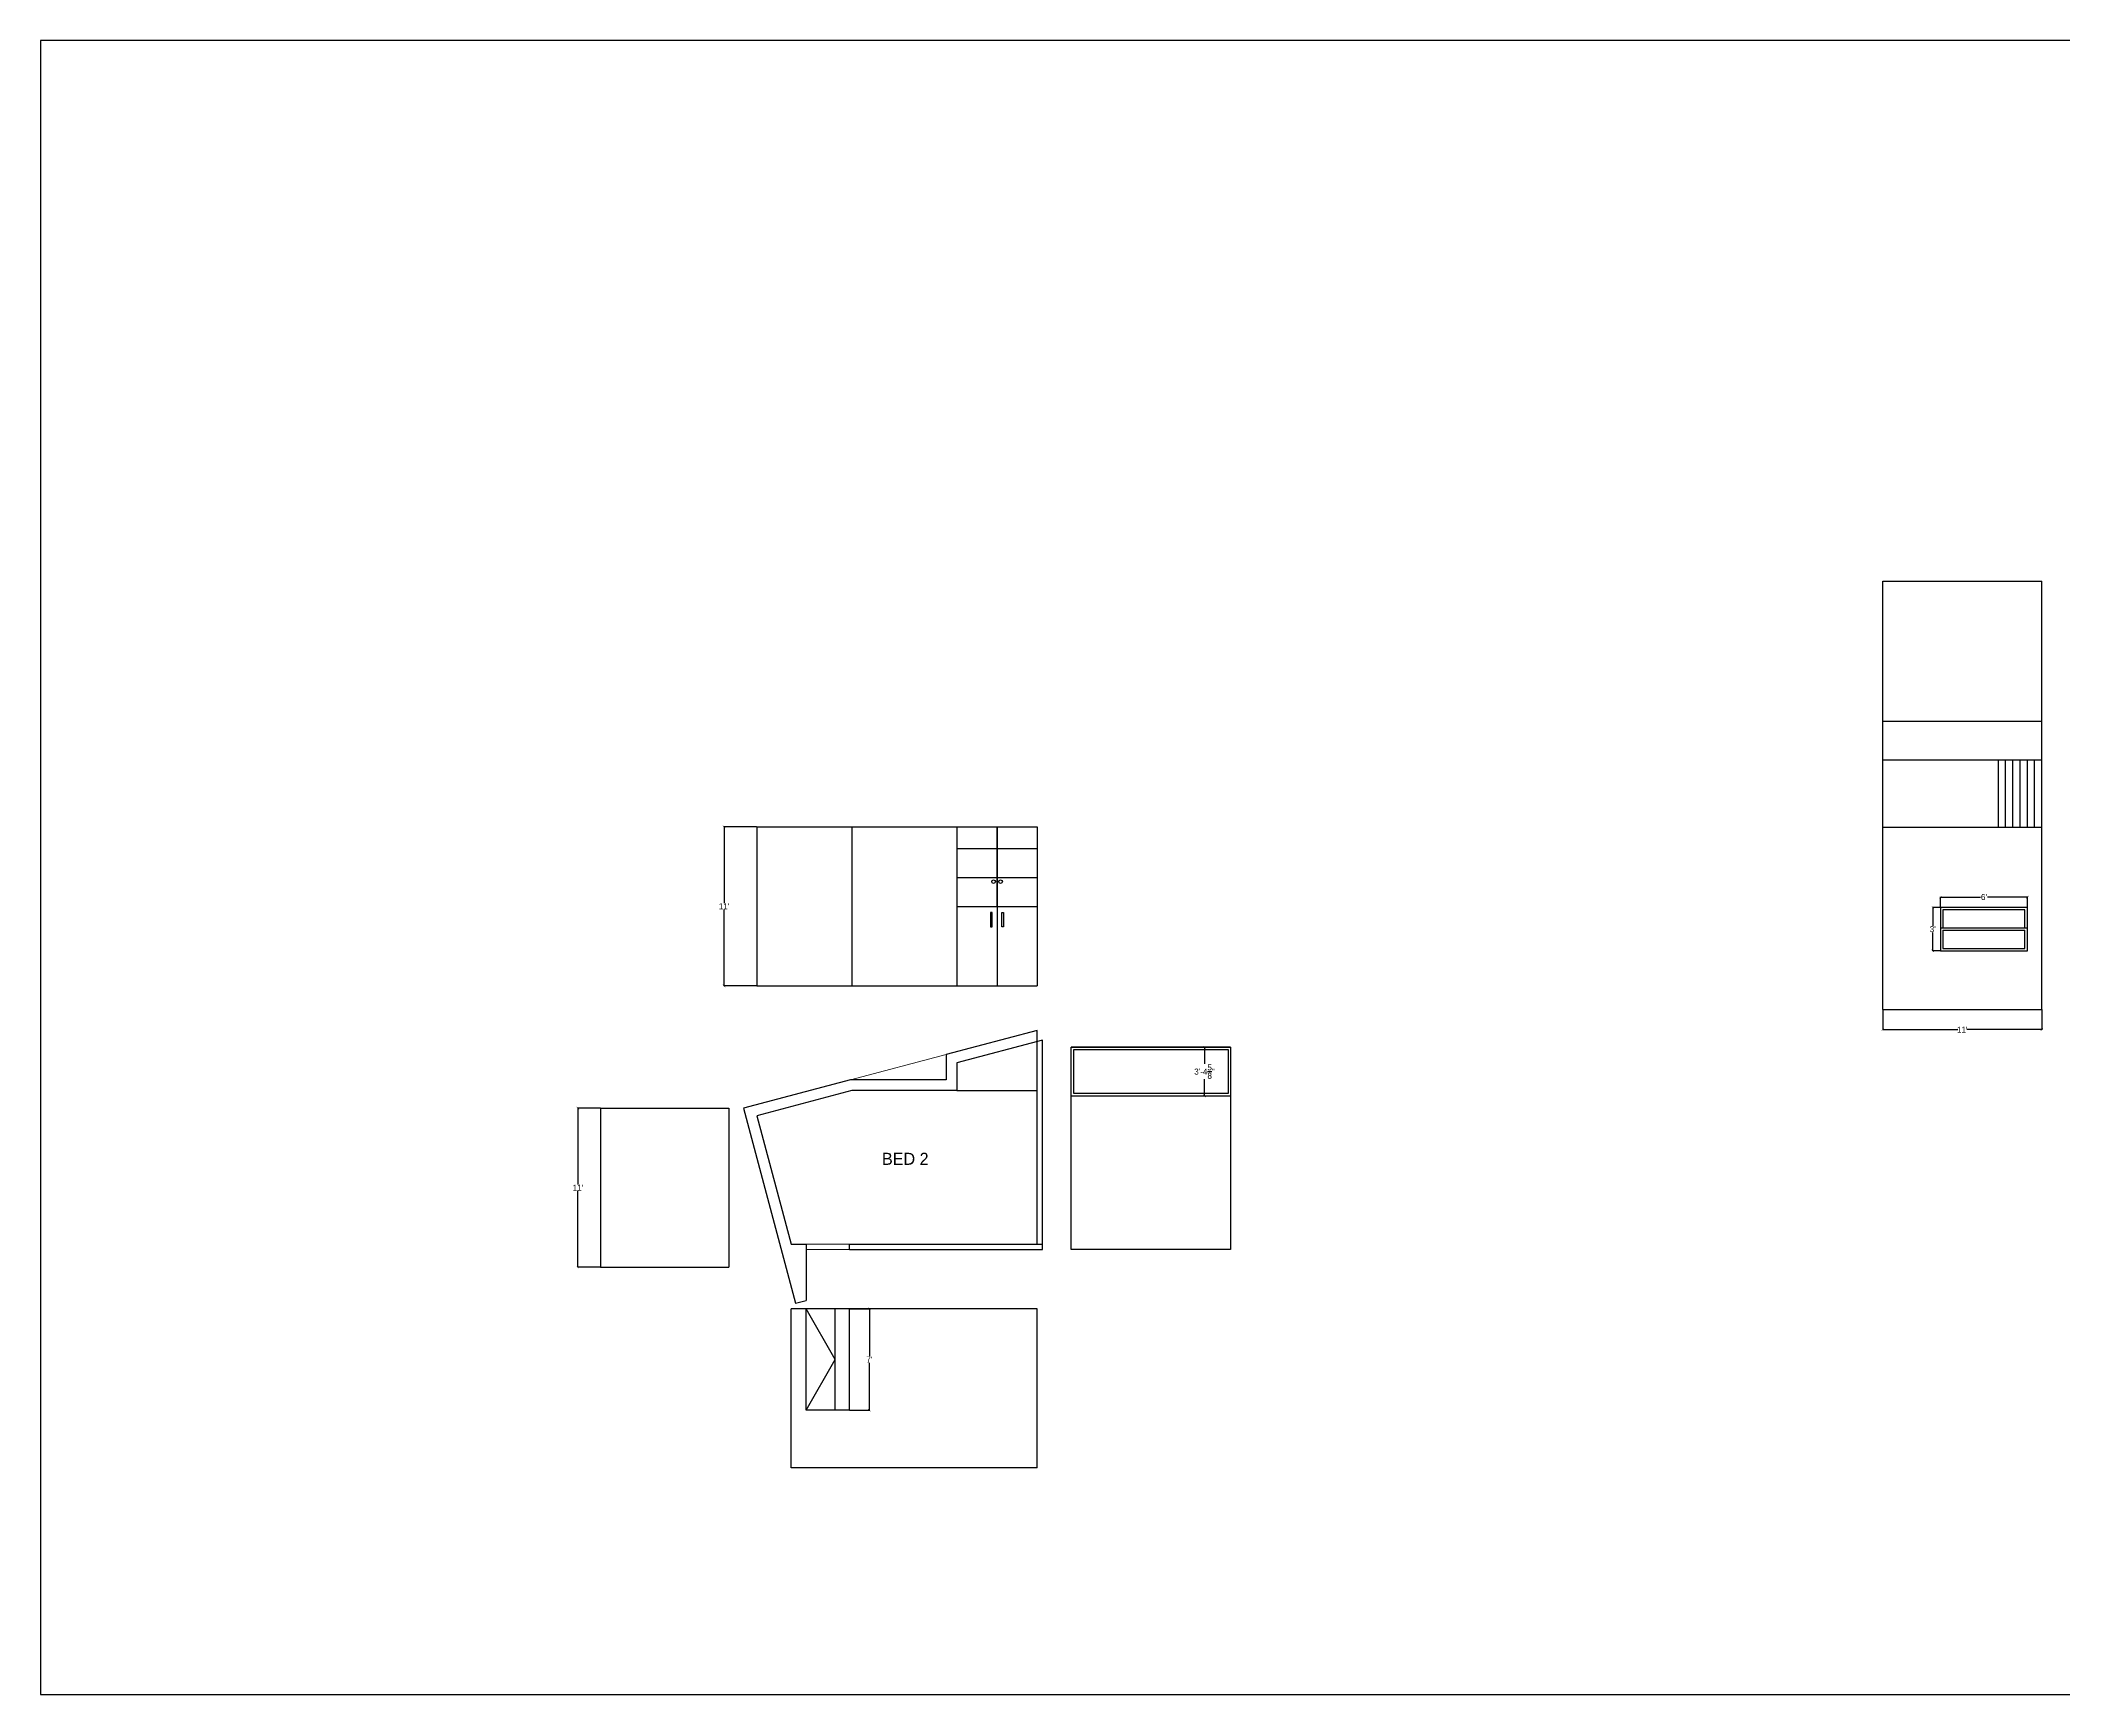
# Model space of a CAD drawing. Header units: inches. Extents: x -21847 to -712, y -8920 to 1030.
# Drawn here: x -12756 to -11077, y -1748 to -376 of the extents above; entities that cross this region are included whole.
import ezdxf

# ---------------------------------------------------------------- set-up
doc = ezdxf.new("R2010")
doc.units = ezdxf.units.IN
doc.header["$LTSCALE"] = 0.005
doc.header["$MEASUREMENT"] = 0
doc.header["$PDMODE"] = 67
doc.header["$PDSIZE"] = -1
doc.layers.add('3DJORDAN', color=100, linetype='Continuous', lineweight=13)
doc.layers.add('DIMENIONS-1', color=7, linetype='Continuous')
doc.layers.add('TEXT-1', color=3, linetype='Continuous')
doc.styles.add('COMIC SANS MS', font='comic.ttf', dxfattribs={"height": 5})
doc.dimstyles.new('COMIC SANS MS', dxfattribs={"dimtxt": 5, "dimasz": 2, "dimexe": 0.18, "dimexo": 0.0625, "dimgap": 0.09, "dimtad": 0, "dimtih": 1, "dimtoh": 1, "dimdec": 3, "dimzin": 0, "dimdsep": 46, "dimlunit": 4, "dimtxsty": 'COMIC SANS MS', "dimblk": 'ARCHTICK', "dimcen": 0.09, "dimclrd": 13, "dimclre": 13, "dimclrt": 3, "dimadec": 0, "dimazin": 0, "dimtfac": 1, "dimtdec": 3, "dimtofl": 0, "dimtmove": 0, "dimatfit": 3, "dimfxl": 1, "dimtolj": 1, "dimtzin": 0, "dimarcsym": 0})

# ---------------------------------------------------------------- blocks, each defined once
blk = doc.blocks.new('_ArchTick')
at = {"color": 0, "linetype": 'ByBlock', "const_width": 0.15}
blk.add_lwpolyline([(-0.5, -0.5), (0.5, 0.5)], dxfattribs=at)
blk = doc.blocks.new('*D94')
at = {"layer": 'Defpoints', "color": 0, "transparency": 16777216}
for p in [(-11107.5, -1086.8), (-11179.5, -1095.4), (-11107.5, -1095.4)]:
    blk.add_point(p, dxfattribs=at)
at = {"layer": 'DIMENIONS-1', "color": 13, "lineweight": -2, "transparency": 16777216}
for p, q in [((-11179.5, -1095.3), (-11179.5, -1086.6)), ((-11179.5, -1086.8), (-11146.3, -1086.8)), ((-11107.5, -1086.8), (-11140.7, -1086.8)), ((-11107.5, -1095.3), (-11107.5, -1086.6))]:
    blk.add_line(p, q, dxfattribs=at)
at = {"layer": 'DIMENIONS-1', "color": 13, "lineweight": -2, "transparency": 16777216, "xscale": 2, "yscale": 2, "zscale": 2, "rotation": 180}
blk.add_blockref('_ArchTick', (-11179.5, -1086.8), dxfattribs=at)
at = {"layer": 'DIMENIONS-1', "color": 13, "lineweight": -2, "transparency": 16777216, "xscale": 2, "yscale": 2, "zscale": 2}
blk.add_blockref('_ArchTick', (-11107.5, -1086.8), dxfattribs=at)
at = {"layer": 'DIMENIONS-1', "color": 3, "transparency": 16777216, "insert": (-11143.5, -1086.8), "char_height": 5, "attachment_point": 5, "style": 'COMIC SANS MS'}
blk.add_mtext("\\A1;6'", dxfattribs=at)
blk = doc.blocks.new('*D95')
at = {"layer": 'Defpoints', "color": 0, "transparency": 16777216}
for p in [(-11186, -1095.4), (-11179.5, -1095.4), (-11179.5, -1131.4)]:
    blk.add_point(p, dxfattribs=at)
at = {"layer": 'DIMENIONS-1', "color": 13, "lineweight": -2, "transparency": 16777216}
for p, q in [((-11179.6, -1095.4), (-11186.2, -1095.4)), ((-11186, -1095.4), (-11186, -1110.6)), ((-11186, -1131.4), (-11186, -1116.1)), ((-11179.6, -1131.4), (-11186.2, -1131.4))]:
    blk.add_line(p, q, dxfattribs=at)
at = {"layer": 'DIMENIONS-1', "color": 13, "lineweight": -2, "transparency": 16777216, "xscale": 2, "yscale": 2, "zscale": 2}
for p, rotation in [((-11186, -1095.4), 90), ((-11186, -1131.4), 270)]:
    blk.add_blockref('_ArchTick', p, dxfattribs=dict(at, rotation=rotation))
at = {"layer": 'DIMENIONS-1', "color": 3, "transparency": 16777216, "insert": (-11186, -1113.4), "char_height": 5, "attachment_point": 5, "style": 'COMIC SANS MS'}
blk.add_mtext("\\A1;3'", dxfattribs=at)
blk = doc.blocks.new('*D96')
at = {"layer": 'Defpoints', "color": 0, "transparency": 16777216}
for p in [(-11227.5, -1180), (-11095.5, -1180), (-11095.5, -1196.8)]:
    blk.add_point(p, dxfattribs=at)
at = {"layer": 'DIMENIONS-1', "color": 13, "lineweight": -2, "transparency": 16777216}
for p, q in [((-11227.5, -1180.1), (-11227.5, -1197)), ((-11095.5, -1180.1), (-11095.5, -1197)), ((-11227.5, -1196.8), (-11165.2, -1196.8)), ((-11095.5, -1196.8), (-11157.8, -1196.8))]:
    blk.add_line(p, q, dxfattribs=at)
at = {"layer": 'DIMENIONS-1', "color": 13, "lineweight": -2, "transparency": 16777216, "xscale": 2, "yscale": 2, "zscale": 2, "rotation": 180}
blk.add_blockref('_ArchTick', (-11227.5, -1196.8), dxfattribs=at)
at = {"layer": 'DIMENIONS-1', "color": 13, "lineweight": -2, "transparency": 16777216, "xscale": 2, "yscale": 2, "zscale": 2}
blk.add_blockref('_ArchTick', (-11095.5, -1196.8), dxfattribs=at)
at = {"layer": 'DIMENIONS-1', "color": 3, "transparency": 16777216, "insert": (-11161.5, -1196.8), "char_height": 5, "attachment_point": 5, "style": 'COMIC SANS MS'}
blk.add_mtext("\\A1;11'", dxfattribs=at)
blk = doc.blocks.new('*D107')
at = {"layer": 'Defpoints', "color": 0, "transparency": 16777216}
for p in [(-12161.4, -1028.5), (-12188.5, -1160.5), (-12161.4, -1160.5)]:
    blk.add_point(p, dxfattribs=at)
at = {"layer": 'DIMENIONS-1', "color": 13, "lineweight": -2, "transparency": 16777216}
for p, q in [((-12161.5, -1028.5), (-12188.7, -1028.5)), ((-12188.5, -1028.5), (-12188.5, -1091.8)), ((-12188.5, -1160.5), (-12188.5, -1097.2)), ((-12161.5, -1160.5), (-12188.7, -1160.5))]:
    blk.add_line(p, q, dxfattribs=at)
at = {"layer": 'DIMENIONS-1', "color": 13, "lineweight": -2, "transparency": 16777216, "xscale": 2, "yscale": 2, "zscale": 2}
for p, rotation in [((-12188.5, -1028.5), 90), ((-12188.5, -1160.5), 270)]:
    blk.add_blockref('_ArchTick', p, dxfattribs=dict(at, rotation=rotation))
at = {"layer": 'DIMENIONS-1', "color": 3, "transparency": 16777216, "insert": (-12188.5, -1094.5), "char_height": 5, "attachment_point": 5, "style": 'COMIC SANS MS'}
blk.add_mtext("\\A1;11'", dxfattribs=at)
blk = doc.blocks.new('*D108')
at = {"layer": 'Defpoints', "color": 0, "transparency": 16777216}
for p in [(-12291, -1261.9), (-12309.7, -1393.9), (-12291, -1393.9)]:
    blk.add_point(p, dxfattribs=at)
at = {"layer": 'DIMENIONS-1', "color": 13, "lineweight": -2, "transparency": 16777216}
for p, q in [((-12291, -1261.9), (-12309.9, -1261.9)), ((-12309.7, -1261.9), (-12309.7, -1325.2)), ((-12309.7, -1393.9), (-12309.7, -1330.6)), ((-12291, -1393.9), (-12309.9, -1393.9))]:
    blk.add_line(p, q, dxfattribs=at)
at = {"layer": 'DIMENIONS-1', "color": 13, "lineweight": -2, "transparency": 16777216, "xscale": 2, "yscale": 2, "zscale": 2}
for p, rotation in [((-12309.7, -1261.9), 90), ((-12309.7, -1393.9), 270)]:
    blk.add_blockref('_ArchTick', p, dxfattribs=dict(at, rotation=rotation))
at = {"layer": 'DIMENIONS-1', "color": 3, "transparency": 16777216, "insert": (-12309.7, -1327.9), "char_height": 5, "attachment_point": 5, "style": 'COMIC SANS MS'}
blk.add_mtext("\\A1;11'", dxfattribs=at)
blk = doc.blocks.new('*D109')
at = {"layer": 'Defpoints', "color": 0, "transparency": 16777216}
for p in [(-12084.5, -1428.5), (-12068, -1428.5), (-12084.5, -1512.5)]:
    blk.add_point(p, dxfattribs=at)
at = {"layer": 'DIMENIONS-1', "color": 13, "lineweight": -2, "transparency": 16777216}
for p, q in [((-12084.4, -1428.5), (-12067.8, -1428.5)), ((-12068, -1428.5), (-12068, -1467.7)), ((-12068, -1512.5), (-12068, -1473.3)), ((-12084.4, -1512.5), (-12067.8, -1512.5))]:
    blk.add_line(p, q, dxfattribs=at)
at = {"layer": 'DIMENIONS-1', "color": 13, "lineweight": -2, "transparency": 16777216, "xscale": 2, "yscale": 2, "zscale": 2}
for p, rotation in [((-12068, -1428.5), 90), ((-12068, -1512.5), 270)]:
    blk.add_blockref('_ArchTick', p, dxfattribs=dict(at, rotation=rotation))
at = {"layer": 'DIMENIONS-1', "color": 3, "transparency": 16777216, "insert": (-12068, -1470.5), "char_height": 5, "attachment_point": 5, "style": 'COMIC SANS MS'}
blk.add_mtext("\\A1;7'", dxfattribs=at)
blk = doc.blocks.new('*D111')
at = {"layer": 'Defpoints', "color": 0, "transparency": 16777216}
for p in [(-11768.5, -1211.3), (-11790, -1251.9), (-11768.5, -1251.9)]:
    blk.add_point(p, dxfattribs=at)
at = {"layer": 'DIMENIONS-1', "color": 13, "lineweight": -2, "transparency": 16777216}
for p, q in [((-11768.6, -1211.3), (-11790.2, -1211.3)), ((-11790, -1211.3), (-11790, -1225.2)), ((-11790, -1251.9), (-11790, -1238)), ((-11768.6, -1251.9), (-11790.2, -1251.9))]:
    blk.add_line(p, q, dxfattribs=at)
at = {"layer": 'DIMENIONS-1', "color": 13, "lineweight": -2, "transparency": 16777216, "xscale": 2, "yscale": 2, "zscale": 2}
for p, rotation in [((-11790, -1211.3), 90), ((-11790, -1251.9), 270)]:
    blk.add_blockref('_ArchTick', p, dxfattribs=dict(at, rotation=rotation))
at = {"layer": 'DIMENIONS-1', "color": 3, "transparency": 16777216, "insert": (-11790, -1231.6), "char_height": 5, "attachment_point": 5, "style": 'COMIC SANS MS'}
blk.add_mtext('\\A1;3\'-4{\\H1x;\\S5/8;}"', dxfattribs=at)

msp = doc.modelspace()

# ---------------------------------------------------------------- linework, layer by layer
for p, q in [((-11227.5, -824.7334), (-11095.5, -824.7334)), ((-11227.5, -1180.0431), (-11227.5, -824.7334)), ((-11095.5, -1180.0431), (-11095.5, -824.7334)), ((-11227.5, -940.8371), (-11095.5, -940.8371)), ((-11227.5, -972.9403), (-11095.5, -972.9403)), ((-11131.5, -1028.6951), (-11131.5, -972.9403)), ((-11125.5, -1028.6951), (-11125.5, -972.9403)), ((-11119.5, -1028.6951), (-11119.5, -972.9403)), ((-11113.5, -1028.6951), (-11113.5, -972.9403)), ((-11107.5, -1028.6951), (-11107.5, -972.9403)), ((-11101.5, -1028.6951), (-11101.5, -972.9403)), ((-12161.4491, -1028.5), (-12161.4491, -1160.5)), ((-12161.4491, -1028.5), (-11928.7833, -1028.5)), ((-12082.4157, -1028.5), (-12082.4157, -1160.5)), ((-11995.369, -1028.5), (-11995.369, -1160.5)), ((-11962.0761, -1094.5), (-11962.0761, -1028.5)), ((-11962.0761, -1028.5), (-11962.0761, -1160.5)), ((-11928.7833, -1028.5), (-11928.7833, -1160.5)), ((-11227.5, -1028.6951), (-11095.5, -1028.6951)), ((-11995.369, -1046.5), (-11928.7833, -1046.5)), ((-11995.369, -1070.5), (-11928.7833, -1070.5)), ((-11995.369, -1094.5), (-11928.7833, -1094.5)), ((-11179.5, -1112.3691), (-11107.5, -1112.3691)), ((-11177.5, -1114.3691), (-11109.5, -1114.3691)), ((-12161.4491, -1160.5), (-11928.7833, -1160.5)), ((-11227.5, -1180.0431), (-11095.5, -1180.0431)), ((-11227.5, -1180.0431), (-11095.5, -1180.0431)), ((-11928.7833, -1197.4423), (-12004.369, -1217.4411)), ((-11924.2833, -1205.5613), (-11995.369, -1224.3695)), ((-11928.7833, -1374.765), (-11928.7833, -1197.4423)), ((-11924.2833, -1379.265), (-11924.2833, -1205.5613)), ((-12004.369, -1217.4411), (-12004.369, -1238.4007)), ((-11995.369, -1224.3695), (-11995.369, -1247.4007)), ((-11768.5, -1211.2519), (-11900.5, -1211.2519)), ((-11768.5, -1211.2519), (-11768.5, -1379.265)), ((-12083.5862, -1238.4007), (-12172.4762, -1261.9196)), ((-12004.369, -1238.4007), (-12083.5862, -1238.4007)), ((-12082.4157, -1247.4007), (-12161.4491, -1268.3117)), ((-11995.369, -1247.4007), (-12082.4157, -1247.4007)), ((-11995.369, -1247.4007), (-11928.7833, -1247.4007)), ((-11900.5, -1379.265), (-11900.5, -1251.9007)), ((-12290.9533, -1261.9196), (-12290.9533, -1393.9196)), ((-12290.9533, -1261.9196), (-12184.5, -1261.9196)), ((-12184.5, -1261.9196), (-12184.5, -1393.9196)), ((-12172.4762, -1261.9196), (-12129.1546, -1423.8174)), ((-12161.4491, -1268.3117), (-12132.9637, -1374.765)), ((-12132.9637, -1374.765), (-12120.4651, -1374.765)), ((-12120.4651, -1374.765), (-12120.4651, -1421.4737)), ((-12084.4651, -1374.765), (-11924.2833, -1374.765)), ((-12084.4651, -1379.265), (-12084.4651, -1374.765)), ((-12084.4651, -1379.265), (-11924.2833, -1379.265)), ((-11768.5, -1379.265), (-11900.5, -1379.265)), ((-12290.9533, -1393.9196), (-12184.5, -1393.9196)), ((-12129.1546, -1423.8174), (-12120.4651, -1421.4737)), ((-11928.7833, -1428.5), (-12132.9637, -1428.5)), ((-12132.9637, -1560.5), (-12132.9637, -1428.5)), ((-12120.4651, -1512.5), (-12120.4651, -1428.5)), ((-12096.4651, -1470.5), (-12120.4651, -1428.5)), ((-12096.4651, -1512.5), (-12096.4651, -1428.5)), ((-12084.4651, -1512.5), (-12084.4651, -1428.5)), ((-11928.7833, -1560.5), (-11928.7833, -1428.5)), ((-12120.4651, -1512.5), (-12096.4651, -1470.5)), ((-12084.4651, -1512.5), (-12120.4651, -1512.5)), ((-11928.7833, -1560.5), (-12132.9637, -1560.5))]:
    msp.add_line(p, q)
for points in [[(-5992.5, -376), (-12755.5, -376), (-12755.5, -1748.5), (-5992.5, -1748.5)], [(-11966, -1099.5), (-11967.5, -1099.5), (-11967.5, -1111.5), (-11966, -1111.5)], [(-11958.1522, -1099.5), (-11956.6522, -1099.5), (-11956.6522, -1111.5), (-11958.1522, -1111.5)], [(-11179.5, -1131.3691), (-11107.5, -1131.3691), (-11107.5, -1095.3691), (-11179.5, -1095.3691)], [(-11768.5, -1211.2519), (-11768.5, -1251.9007), (-11900.5, -1251.9007), (-11900.5, -1211.2519)], [(-11770.5, -1213.2519), (-11770.5, -1249.9007), (-11898.5, -1249.9007), (-11898.5, -1213.2519)]]:
    msp.add_lwpolyline(points, close=True)
for points in [[(-11109.5, -1112.3691), (-11109.5, -1097.3691), (-11177.5, -1097.3691), (-11177.5, -1112.3691)], [(-11177.5, -1114.3691), (-11177.5, -1129.3691), (-11109.5, -1129.3691), (-11109.5, -1114.3691)]]:
    msp.add_lwpolyline(points)
for centre in [(-11965, -1074), (-11959.1522, -1074)]:
    msp.add_circle(centre, 1.5)
at = {"layer": '3DJORDAN'}
for p, q in [((-12083.5862, -1238.4007), (-12004.369, -1217.4411)), ((-12084.4651, -1374.765), (-12120.4651, -1374.765)), ((-12084.4651, -1379.265), (-12120.4651, -1379.265))]:
    msp.add_line(p, q, dxfattribs=at)

# ---------------------------------------------------------------- texts
at = {"layer": 'TEXT-1', "insert": (-12057.5, -1298.9709), "char_height": 10, "attachment_point": 1, "style": 'COMIC SANS MS'}
msp.add_mtext_dynamic_manual_height_columns('BED 2', width=85, gutter_width=50, heights=[0], dxfattribs=at)

# ---------------------------------------------------------------- dimensions: what is measured, and where the dimension line sits
at = {"layer": 'DIMENIONS-1'}
for base, p1, p2, angle, picture, middle in [((-12188.5, -1160.5), (-12161.4491, -1028.5), (-12161.4491, -1160.5), 90, '*D107', (-12188.5, -1094.5)), ((-11107.5, -1086.7999), (-11179.5, -1095.3691), (-11107.5, -1095.3691), 180, '*D94', (-11143.5, -1086.7999)), ((-11186, -1095.3691), (-11179.5, -1131.3691), (-11179.5, -1095.3691), 90, '*D95', (-11186, -1113.3691)), ((-11095.5, -1196.7999), (-11227.5, -1180.0431), (-11095.5, -1180.0431), 180, '*D96', (-11161.5, -1196.7999)), ((-11790, -1251.9007), (-11768.5, -1211.2519), (-11768.5, -1251.9007), 270, '*D111', (-11790, -1231.5763)), ((-12309.6883, -1393.9196), (-12290.9533, -1261.9196), (-12290.9533, -1393.9196), 90, '*D108', (-12309.6883, -1327.9196)), ((-12068, -1428.5), (-12084.4651, -1512.5), (-12084.4651, -1428.5), 270, '*D109', (-12068, -1470.5))]:
    dim = msp.add_linear_dim(base=base, p1=p1, p2=p2, angle=angle, dimstyle='COMIC SANS MS', override={"dimtfillclr": 2}, dxfattribs=at)
    dim.commit()
    dim.dimension.update_dxf_attribs({"geometry": picture, "text_midpoint": middle})

doc.saveas('drawing.dxf')
